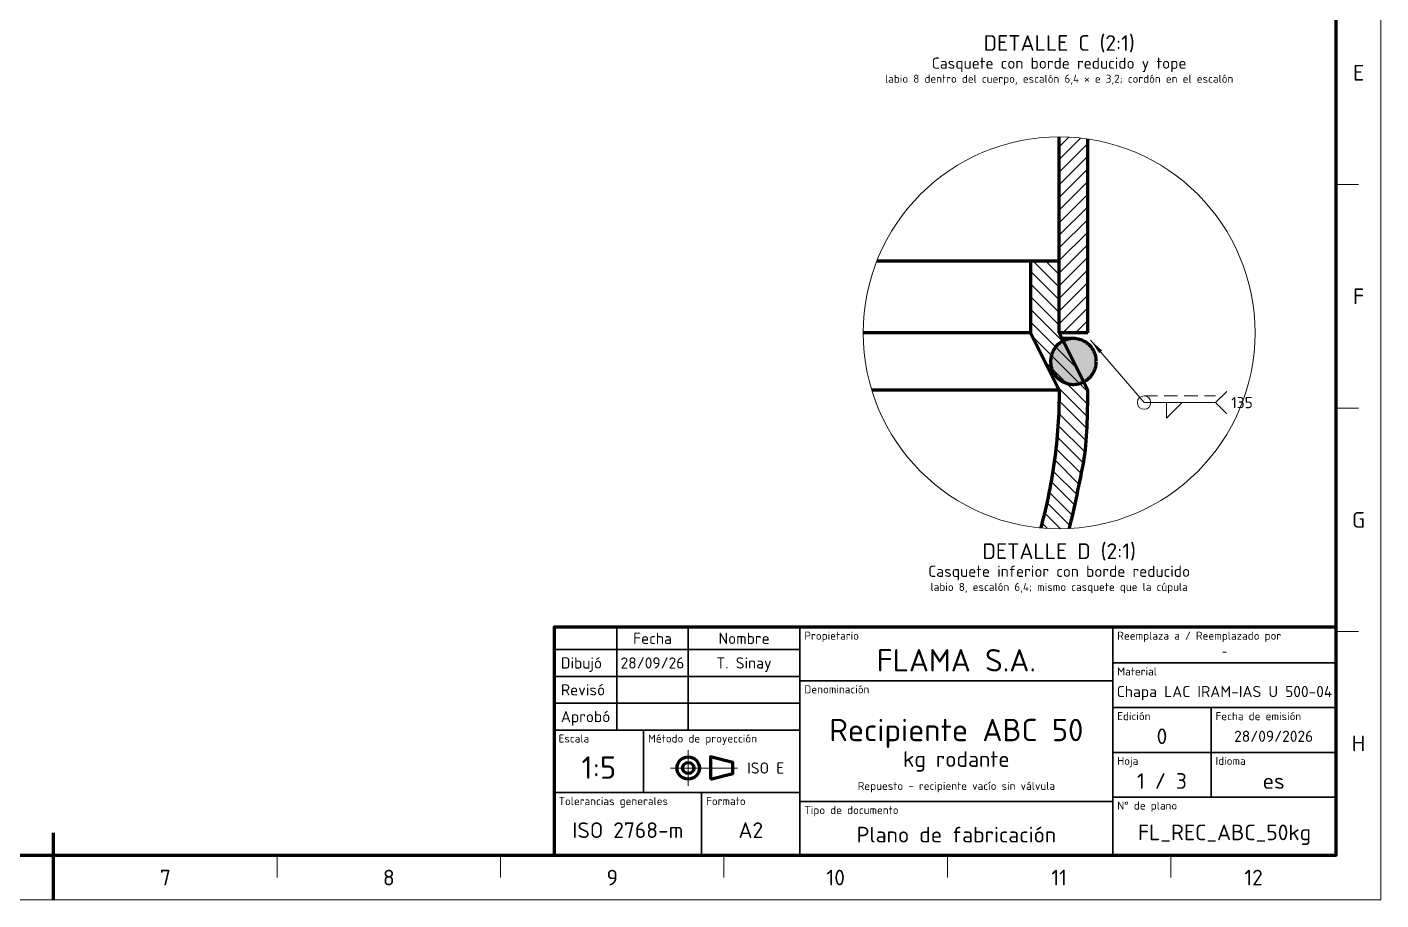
# Model space of a CAD drawing. Header units: millimetres. Extents: x 0 to 1554, y 0 to 420.
# Drawn here: x 291.1 to 594, y 0 to 195.2 of the extents above; entities that cross this region are included whole.
import ezdxf
from ezdxf.enums import TextEntityAlignment as Align

# ---------------------------------------------------------------- set-up
doc = ezdxf.new("R2010")
doc.units = ezdxf.units.MM
doc.linetypes.add('IRAM-F-TRAZO-PUNTO', pattern=[20, 15, -2, 1, -2])
doc.linetypes.add('ISO02-TRAZOS', pattern=[4.5, 3, -1.5])
for name, color, linetype, lineweight in [('01-VISIBLE', 7, 'CONTINUOUS', 70), ('03-EJE', 1, 'IRAM-F-TRAZO-PUNTO', 18), ('05-RAYADO', 8, 'CONTINUOUS', 18), ('06-TEXTO', 7, 'CONTINUOUS', 25), ('07-RECUADRO', 7, 'CONTINUOUS', 70), ('08-FINA', 5, 'CONTINUOUS', 18), ('10-ROTULO', 7, 'CONTINUOUS', 35), ('11-TEXTO-ROTULO', 7, 'CONTINUOUS', 25), ('12-SOLDADURA', 6, 'CONTINUOUS', 18)]:
    doc.layers.add(name, color=color, linetype=linetype, lineweight=lineweight)
doc.styles.add('ISO3098', font='isocpeur.ttf')

msp = doc.modelspace()

# ---------------------------------------------------------------- hatches: boundary and pattern name
at = {"layer": '05-RAYADO'}
h = msp.add_hatch(dxfattribs=at)
h.set_pattern_fill('ANSI31', scale=0.62992)
h.paths.add_polyline_path([(528.4, 126.833), (522, 126.833), (522, 170.667), (523.076, 170.653), (524.151, 170.614), (525.225, 170.548), (526.296, 170.456), (527.366, 170.337), (528.4, 170.197)])
h = msp.add_hatch(dxfattribs=at)
h.set_pattern_fill('ANSI31', scale=0.62992, angle=90)
h.paths.add_polyline_path([(528.399, 113.003), (528.394, 111.973), (528.385, 110.944), (528.372, 109.914), (528.354, 108.884), (528.33, 107.854), (528.299, 106.825), (528.259, 105.796), (528.209, 104.767), (528.148, 103.739), (528.072, 102.712), (527.98, 101.686), (527.869, 100.662), (527.738, 99.641), (527.587, 98.622), (527.417, 97.606), (527.231, 96.593), (527.034, 95.582), (526.833, 94.572), (526.628, 93.563), (526.422, 92.554), (526.212, 91.545), (526, 90.537), (525.785, 89.53), (525.565, 88.524), (525.342, 87.518), (525.115, 86.514), (524.884, 85.51), (524.647, 84.508), (524.406, 83.507), (524.296, 83.062), (524.151, 83.053), (523.076, 83.013), (522, 83), (520.924, 83.013), (519.849, 83.053), (518.775, 83.119), (517.875, 83.196), (517.878, 83.208), (518.135, 84.181), (518.385, 85.155), (518.626, 86.132), (518.86, 87.111), (519.085, 88.091), (519.303, 89.074), (519.512, 90.058), (519.713, 91.044), (519.906, 92.031), (520.091, 93.02), (520.268, 94.011), (520.436, 95.002), (520.596, 95.996), (520.747, 96.991), (520.89, 97.986), (521.024, 98.984), (521.15, 99.982), (521.267, 100.981), (521.376, 101.981), (521.476, 102.983), (521.567, 103.984), (521.649, 104.987), (521.723, 105.991), (521.788, 106.995), (521.844, 107.999), (521.892, 109.004), (521.931, 110.01), (521.961, 111.015), (521.983, 112.021), (521.996, 113.027), (522, 114.033), (515.6, 126.833), (515.6, 142.833), (522, 142.833), (522, 126.833), (528.4, 114.033)])
h = msp.add_hatch(color=7, dxfattribs=at)
h.dxf.hatch_style = 1
h.paths.add_polyline_path([(530.304, 120.032), (530.257, 119.632), (530.179, 119.238), (530.069, 118.851), (529.93, 118.474), (529.762, 118.109), (529.566, 117.758), (529.342, 117.424), (529.093, 117.108), (528.82, 116.813), (528.525, 116.54), (528.209, 116.291), (527.875, 116.068), (527.524, 115.871), (527.159, 115.703), (526.782, 115.564), (526.395, 115.455), (526.001, 115.376), (525.602, 115.329), (525.2, 115.313), (524.798, 115.329), (524.399, 115.376), (524.005, 115.455), (523.618, 115.564), (523.241, 115.703), (522.876, 115.871), (522.525, 116.068), (522.191, 116.291), (521.875, 116.54), (521.58, 116.813), (521.307, 117.108), (521.058, 117.424), (520.834, 117.758), (520.638, 118.109), (520.47, 118.474), (520.331, 118.851), (520.221, 119.238), (520.143, 119.632), (520.096, 120.032), (520.08, 120.433), (520.096, 120.835), (520.143, 121.234), (520.221, 121.629), (520.331, 122.016), (520.47, 122.393), (520.638, 122.758), (520.834, 123.109), (521.058, 123.443), (521.307, 123.759), (521.58, 124.054), (521.875, 124.327), (522.191, 124.576), (522.525, 124.799), (522.876, 124.995), (523.241, 125.164), (523.618, 125.303), (524.005, 125.412), (524.399, 125.49), (524.798, 125.538), (525.2, 125.553), (525.602, 125.538), (526.001, 125.49), (526.395, 125.412), (526.782, 125.303), (527.159, 125.164), (527.524, 124.995), (527.875, 124.799), (528.209, 124.576), (528.525, 124.327), (528.82, 124.054), (529.093, 123.759), (529.342, 123.443), (529.566, 123.109), (529.762, 122.758), (529.93, 122.393), (530.069, 122.016), (530.179, 121.629), (530.257, 121.234), (530.304, 120.835), (530.32, 120.433)])
at = {"layer": '08-FINA'}
h = msp.add_hatch(color=7, dxfattribs=at)
h.dxf.hatch_style = 1
h.paths.add_polyline_path([(529, 125.233), (530.946, 122.291), (531.61, 122.861)])

# ---------------------------------------------------------------- linework, layer by layer
at = {"layer": '01-VISIBLE'}
for points in [[(522, 126.833), (522, 170.667)], [(528.4, 126.833), (528.4, 170.197)], [(515.6, 142.833), (514.064, 142.833), (512.528, 142.833), (510.992, 142.833), (509.456, 142.833), (507.92, 142.833), (506.384, 142.833), (504.848, 142.833), (503.312, 142.833), (501.776, 142.833), (500.24, 142.833), (498.704, 142.833), (497.168, 142.833), (495.632, 142.833), (494.096, 142.833), (492.56, 142.833), (491.024, 142.833), (489.488, 142.833), (487.952, 142.833), (486.416, 142.833), (484.88, 142.833), (483.344, 142.833), (481.808, 142.833), (481.194, 142.833)], [(522, 142.833), (515.6, 142.833)], [(515.6, 142.833), (515.6, 126.833)], [(522, 126.833), (522, 142.833)], [(515.6, 126.833), (514.064, 126.833), (512.528, 126.833), (510.992, 126.833), (509.456, 126.833), (507.92, 126.833), (506.384, 126.833), (504.848, 126.833), (503.312, 126.833), (501.776, 126.833), (500.24, 126.833), (498.704, 126.833), (497.168, 126.833), (495.632, 126.833), (494.096, 126.833), (492.56, 126.833), (491.024, 126.833), (489.488, 126.833), (487.952, 126.833), (486.416, 126.833), (484.88, 126.833), (483.344, 126.833), (481.808, 126.833), (480.272, 126.833), (478.736, 126.833), (478.167, 126.833)], [(515.6, 126.833), (522, 114.033)], [(525.2, 125.553), (524.999, 125.549), (524.798, 125.538), (524.598, 125.518), (524.399, 125.49), (524.201, 125.455), (524.005, 125.412), (523.81, 125.361), (523.618, 125.303), (523.428, 125.237), (523.241, 125.164), (523.056, 125.083), (522.876, 124.995), (522.698, 124.901), (522.525, 124.799), (522.355, 124.69), (522.191, 124.576), (522.03, 124.454), (521.875, 124.327), (521.725, 124.193), (521.58, 124.054), (521.44, 123.909), (521.307, 123.759), (521.179, 123.603), (521.058, 123.443), (520.943, 123.278), (520.834, 123.109), (520.733, 122.935), (520.638, 122.758), (520.55, 122.577), (520.47, 122.393), (520.396, 122.205), (520.331, 122.016), (520.272, 121.823), (520.221, 121.629), (520.178, 121.432), (520.143, 121.234), (520.115, 121.035), (520.096, 120.835), (520.084, 120.634), (520.08, 120.433), (520.084, 120.232), (520.096, 120.032), (520.115, 119.832), (520.143, 119.632), (520.178, 119.434), (520.221, 119.238), (520.272, 119.044), (520.331, 118.851), (520.396, 118.661), (520.47, 118.474), (520.55, 118.29), (520.638, 118.109), (520.733, 117.932), (520.834, 117.758), (520.943, 117.589), (521.058, 117.424), (521.179, 117.264), (521.307, 117.108), (521.44, 116.958), (521.58, 116.813), (521.725, 116.674), (521.875, 116.54), (522.03, 116.413), (522.191, 116.291), (522.355, 116.176), (522.525, 116.068), (522.698, 115.966), (522.876, 115.871), (523.056, 115.784), (523.241, 115.703), (523.428, 115.63), (523.618, 115.564), (523.81, 115.506), (524.005, 115.455), (524.201, 115.412), (524.399, 115.376), (524.598, 115.349), (524.798, 115.329), (524.999, 115.317), (525.2, 115.313)], [(528.4, 126.833), (522, 126.833)], [(528.4, 114.033), (522, 126.833)], [(525.2, 125.553), (524.774, 125.553), (524.347, 125.553), (523.921, 125.553), (523.494, 125.553), (523.067, 125.553), (522.64, 125.553)], [(530.32, 120.433), (530.316, 120.634), (530.304, 120.835), (530.285, 121.035), (530.257, 121.234), (530.222, 121.432), (530.179, 121.629), (530.128, 121.823), (530.069, 122.016), (530.004, 122.205), (529.93, 122.393), (529.85, 122.577), (529.762, 122.758), (529.667, 122.935), (529.566, 123.109), (529.457, 123.278), (529.342, 123.443), (529.221, 123.603), (529.093, 123.759), (528.96, 123.909), (528.82, 124.054), (528.675, 124.193), (528.525, 124.327), (528.37, 124.454), (528.209, 124.576), (528.045, 124.69), (527.875, 124.799), (527.702, 124.901), (527.524, 124.995), (527.344, 125.083), (527.159, 125.164), (526.972, 125.237), (526.782, 125.303), (526.59, 125.361), (526.395, 125.412), (526.199, 125.455), (526.001, 125.49), (525.802, 125.518), (525.602, 125.538), (525.401, 125.549), (525.2, 125.553)], [(525.2, 115.313), (525.401, 115.317), (525.602, 115.329), (525.802, 115.349), (526.001, 115.376), (526.199, 115.412), (526.395, 115.455), (526.59, 115.506), (526.782, 115.564), (526.972, 115.63), (527.159, 115.703), (527.344, 115.784), (527.524, 115.871), (527.702, 115.966), (527.875, 116.068), (528.045, 116.176), (528.209, 116.291), (528.37, 116.413), (528.525, 116.54), (528.675, 116.674), (528.82, 116.813), (528.96, 116.958), (529.093, 117.108), (529.221, 117.264), (529.342, 117.424), (529.457, 117.589), (529.566, 117.758), (529.667, 117.932), (529.762, 118.109), (529.85, 118.29), (529.93, 118.474), (530.004, 118.661), (530.069, 118.851), (530.128, 119.044), (530.179, 119.238), (530.222, 119.434), (530.257, 119.632), (530.285, 119.832), (530.304, 120.032), (530.316, 120.232), (530.32, 120.433)], [(522, 114.033), (520.432, 114.033), (518.864, 114.033), (517.296, 114.033), (515.728, 114.033), (514.16, 114.033), (512.592, 114.033), (511.024, 114.033), (509.456, 114.033), (507.888, 114.033), (506.32, 114.033), (504.752, 114.033), (503.184, 114.033), (501.616, 114.033), (500.048, 114.033), (498.48, 114.033), (496.912, 114.033), (495.344, 114.033), (493.776, 114.033), (492.208, 114.033), (490.64, 114.033), (489.072, 114.033), (487.504, 114.033), (485.936, 114.033), (484.368, 114.033), (482.8, 114.033), (481.232, 114.033), (480.078, 114.033)], [(522, 114.033), (521.996, 113.027), (521.983, 112.021), (521.961, 111.015), (521.931, 110.01), (521.892, 109.004), (521.844, 107.999), (521.788, 106.995), (521.723, 105.991), (521.649, 104.987), (521.567, 103.984), (521.476, 102.983), (521.376, 101.981), (521.267, 100.981), (521.15, 99.982), (521.024, 98.984), (520.89, 97.986), (520.747, 96.991), (520.596, 95.996), (520.436, 95.002), (520.268, 94.011), (520.091, 93.02), (519.906, 92.031), (519.713, 91.044), (519.512, 90.058), (519.303, 89.074), (519.085, 88.091), (518.86, 87.111), (518.626, 86.132), (518.385, 85.155), (518.135, 84.181), (517.878, 83.208), (517.875, 83.196)], [(524.296, 83.062), (524.406, 83.507), (524.647, 84.508), (524.884, 85.51), (525.115, 86.514), (525.342, 87.518), (525.565, 88.524), (525.785, 89.53), (526, 90.537), (526.212, 91.545), (526.422, 92.554), (526.628, 93.563), (526.833, 94.572), (527.034, 95.582), (527.231, 96.593), (527.417, 97.606), (527.587, 98.622), (527.738, 99.641), (527.869, 100.662), (527.98, 101.686), (528.072, 102.712), (528.148, 103.739), (528.209, 104.767), (528.259, 105.796), (528.299, 106.825), (528.33, 107.854), (528.354, 108.884), (528.372, 109.914), (528.385, 110.944), (528.394, 111.973), (528.399, 113.003), (528.4, 114.033)]]:
    msp.add_lwpolyline(points, dxfattribs=at)
msp.add_lwpolyline([(444, 27), (449, 28.25), (449, 30.75), (444, 32)], close=True, dxfattribs=at)
for radius in [2.5, 1.25]:
    msp.add_circle((439, 29.5), radius, dxfattribs=at)
at = {"layer": '03-EJE'}
for p, q in [((439, 25.5), (439, 33.5)), ((435, 29.5), (450.5, 29.5))]:
    msp.add_line(p, q, dxfattribs=at)
at = {"layer": '07-RECUADRO'}
msp.add_line((297, 0), (297, 15), dxfattribs=at)
for points in [[(25, 10), (584, 10), (584, 410), (25, 410)], [(409, 10), (584, 10), (584, 61), (409, 61)]]:
    msp.add_lwpolyline(points, close=True, dxfattribs=at)
at = {"layer": '08-FINA'}
for p, q in [((584, 160), (589, 160)), ((584, 110), (589, 110)), ((584, 60), (589, 60)), ((347, 10), (347, 5)), ((397, 10), (397, 5)), ((447, 10), (447, 5)), ((497, 10), (497, 5)), ((547, 10), (547, 5))]:
    msp.add_line(p, q, dxfattribs=at)
msp.add_lwpolyline([(0, 0), (594, 0), (594, 420), (0, 420)], close=True, dxfattribs=at)
msp.add_circle((522, 126.833), 43.833, dxfattribs=at)
at = {"layer": '10-ROTULO'}
for points in [[(409, 56), (423, 56), (423, 61), (409, 61)], [(423, 56), (439, 56), (439, 61), (423, 61)], [(439, 56), (464, 56), (464, 61), (439, 61)], [(464, 49), (534, 49), (534, 61), (464, 61)], [(534, 53), (584, 53), (584, 61), (534, 61)], [(409, 50), (423, 50), (423, 56), (409, 56)], [(423, 50), (439, 50), (439, 56), (423, 56)], [(439, 50), (464, 50), (464, 56), (439, 56)], [(534, 43), (584, 43), (584, 53), (534, 53)], [(409, 44), (423, 44), (423, 50), (409, 50)], [(423, 44), (439, 44), (439, 50), (423, 50)], [(439, 44), (464, 44), (464, 50), (439, 50)], [(464, 22), (534, 22), (534, 49), (464, 49)], [(409, 38), (423, 38), (423, 44), (409, 44)], [(423, 38), (439, 38), (439, 44), (423, 44)], [(439, 38), (464, 38), (464, 44), (439, 44)], [(534, 33), (556, 33), (556, 43), (534, 43)], [(556, 33), (584, 33), (584, 43), (556, 43)], [(409, 24), (429, 24), (429, 38), (409, 38)], [(429, 24), (464, 24), (464, 38), (429, 38)], [(534, 23), (556, 23), (556, 33), (534, 33)], [(556, 23), (584, 23), (584, 33), (556, 33)], [(409, 10), (442, 10), (442, 24), (409, 24)], [(442, 10), (464, 10), (464, 24), (442, 24)], [(464, 10), (534, 10), (534, 22), (464, 22)], [(534, 10), (584, 10), (584, 23), (534, 23)]]:
    msp.add_lwpolyline(points, close=True, dxfattribs=at)
at = {"layer": '12-SOLDADURA'}
for p, q in [((541, 111.233), (529, 125.233)), ((557, 111.233), (559.5, 113.733)), ((541, 111.233), (557, 111.233)), ((557, 111.233), (559.5, 108.733))]:
    msp.add_line(p, q, dxfattribs=at)
at = {"layer": '12-SOLDADURA', "linetype": 'ISO02-TRAZOS'}
msp.add_line((541, 112.733), (557, 112.733), dxfattribs=at)
at = {"layer": '12-SOLDADURA'}
msp.add_lwpolyline([(546, 111.233), (546, 107.733), (549.5, 111.233)], close=True, dxfattribs=at)
msp.add_circle((541, 111.233), 1.5, dxfattribs=at)

# ---------------------------------------------------------------- texts
at = {"layer": '06-TEXTO', "style": 'ISO3098'}
for s, height, p in [('DETALLE C (2:1)', 3.5, (522, 191.667)), ('Casquete con borde reducido y tope', 2.5, (522, 187.167)), ('E', 3.5, (589, 185)), ('labio 8 dentro del cuerpo, escalón 6,4 × e 3,2; cordón en el escalón', 1.8, (522, 183.667)), ('F', 3.5, (589, 135)), ('G', 3.5, (589, 85)), ('DETALLE D (2:1)', 3.5, (522, 78)), ('Casquete inferior con borde reducido', 2.5, (522, 73.5)), ('labio 8, escalón 6,4; mismo casquete que la cúpula', 1.8, (522, 70)), ('H', 3.5, (589, 35)), ('7', 3.5, (322, 5)), ('8', 3.5, (372, 5)), ('9', 3.5, (422, 5)), ('10', 3.5, (472, 5)), ('11', 3.5, (522, 5)), ('12', 3.5, (565.5, 5))]:
    msp.add_text(s, height=height, dxfattribs=at).set_placement(p, align=Align.MIDDLE_CENTER)
at = {"layer": '11-TEXTO-ROTULO', "style": 'ISO3098'}
for s, height, p in [('Fecha', 2.5, (431, 58.5)), ('Nombre', 2.5, (451.5, 58.5)), ('FLAMA S.A.', 5, (499, 53.6)), ('-', 1.8, (559, 55.6)), ('28/09/26', 2.5, (431, 53)), ('T. Sinay', 2.5, (451.5, 53)), ('Chapa LAC IRAM-IAS U 500-04', 2.5, (559, 46.6)), ('Recipiente ABC 50', 5, (499, 38)), ('0', 3.5, (545, 36.6)), ('28/09/2026', 2.5, (570, 36.6)), ('1:5', 5, (419, 29.6)), ('kg rodante', 3.5, (499, 31.5)), ('1 / 3', 3.5, (545, 26.6)), ('es', 3.5, (570, 26.6)), ('Repuesto - recipiente vacío sin válvula', 1.8, (499, 25.5)), ('ISO 2768-m', 3.5, (425.5, 15.6)), ('A2', 3.5, (453, 15.6)), ('Plano de fabricación', 3.5, (499, 14.6)), ('FL_REC_ABC_50kg', 3.5, (559, 15.1))]:
    msp.add_text(s, height=height, dxfattribs=at).set_placement(p, align=Align.MIDDLE_CENTER)
for s, p in [('Propietario', (465, 60)), ('Reemplaza a / Reemplazado por', (535, 60)), ('Material', (535, 52)), ('Denominación', (465, 48)), ('Edición', (535, 42)), ('Fecha de emisión', (557, 42)), ('Escala', (410, 37)), ('Método de proyección', (430, 37)), ('Hoja', (535, 32)), ('Idioma', (557, 32)), ('Tolerancias generales', (410, 23)), ('Formato', (443, 23)), ('N° de plano', (535, 22)), ('Tipo de documento', (465, 21))]:
    msp.add_text(s, height=1.8, dxfattribs=at).set_placement(p, align=Align.TOP_LEFT)
for s, p in [('Dibujó', (410.5, 53)), ('Revisó', (410.5, 47)), ('Aprobó', (410.5, 41))]:
    msp.add_text(s, height=2.5, dxfattribs=at).set_placement(p, align=Align.MIDDLE_LEFT)
msp.add_text('ISO E', height=2.5, dxfattribs=at).set_placement((460.5, 29.5), align=Align.MIDDLE_RIGHT)
at = {"layer": '12-SOLDADURA', "style": 'ISO3098'}
msp.add_text('135', height=2.5, dxfattribs=at).set_placement((560.5, 111.233), align=Align.MIDDLE_LEFT)

doc.saveas('drawing.dxf')
